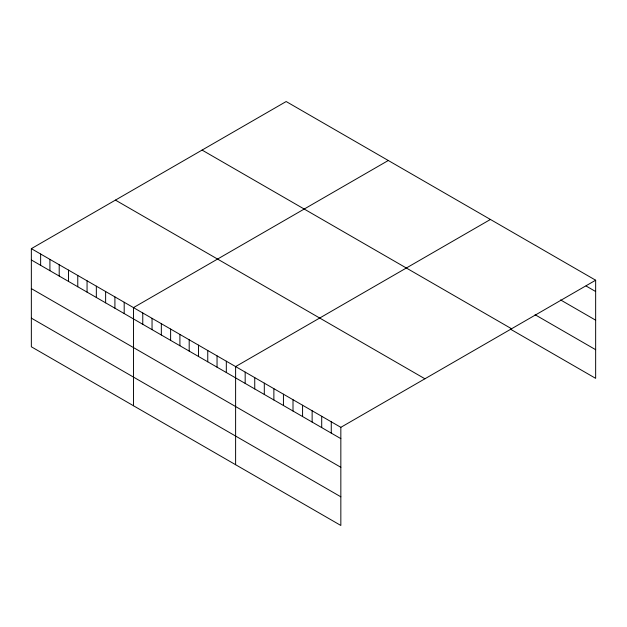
<?xml version="1.0" encoding="UTF-8"?>
<svg xmlns="http://www.w3.org/2000/svg" width="627" height="627" viewBox="0 0 627 627"><rect width="100%" height="100%" fill="white"/><g stroke="black" fill="none" stroke-linecap="round" stroke-linejoin="round"><path stroke-width="0.94" d="M31.35 248.653L340.837 427.332L340.837 525.465L31.35 346.786L31.35 248.653L286.163 101.535L595.65 280.214L595.65 378.347L510.354 329.104M388.293 160.496L133.48 307.614L133.48 405.747M490.424 219.466L235.611 366.583L235.611 464.717M340.837 427.332L595.65 280.214M586.08 285.998L595.65 291.524M560.577 299.925L595.65 320.178M535.066 314.715L595.65 349.694M202.074 150.08L511.561 328.76M115.439 200.107L424.926 378.786M31.35 259.962L340.837 438.641M31.35 288.616L340.837 467.295M31.35 318.132L340.837 496.811M331.268 421.806L331.268 433.116M321.706 416.289L321.706 427.59M312.136 410.763L312.136 422.073M302.575 405.238L302.575 416.547M293.005 399.72L293.005 411.022M283.435 394.195L283.435 405.504M273.874 388.669L273.874 399.979M264.304 383.152L264.304 394.454M254.742 377.626L254.742 388.936M245.173 372.101L245.173 383.41M226.323 361.223L226.323 372.532M217.044 355.862L217.044 367.171M207.756 350.501L207.756 361.81M198.469 345.14L198.469 356.45M189.189 339.779L189.189 351.089M179.902 334.418L179.902 345.728M170.615 329.057L170.615 340.367M161.335 323.697L161.335 335.006M152.047 318.336L152.047 329.645M142.768 312.975L142.768 324.284M124.193 302.253L124.193 313.563M114.913 296.892L114.913 308.202M105.626 291.531L105.626 302.841M96.339 286.171L96.339 297.48M87.059 280.818L87.059 292.119M77.772 275.457L77.772 286.766M68.492 270.096L68.492 281.405M59.204 264.735L59.204 276.045M49.917 259.374L49.917 270.684M40.637 254.013L40.637 265.323"/></g></svg>
